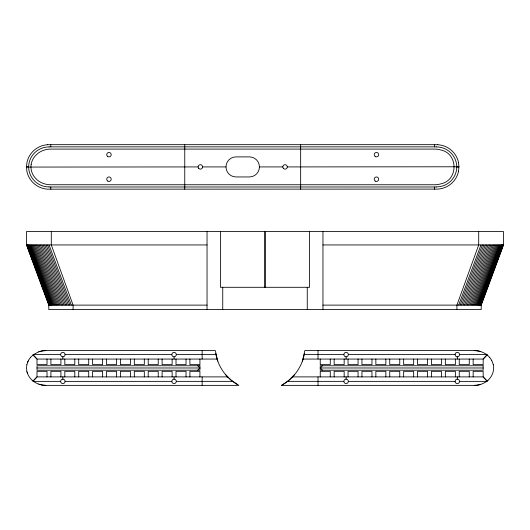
<?xml version="1.0" encoding="UTF-8"?>
<svg xmlns="http://www.w3.org/2000/svg" width="530" height="530" viewBox="0 0 530 530"><rect width="100%" height="100%" fill="white"/><g stroke="black" fill="none" stroke-linecap="round" stroke-linejoin="round"><path stroke-width="0.79" d="M202.149 385.37L202.149 376.896M318.02 350.595L318.02 359.062M458.549 171.289A22.472 22.472 0 0 1 437.833 189.104L47.587 189.17A22.472 22.472 0 0 1 26.871 171.289L26.5 166.778L26.931 162.571A22.472 22.472 0 0 1 47.587 144.736M458.49 162.571L458.92 166.778L458.49 171.276M38.471 351.92L33.105 354.888L37.001 359.062L37.001 364.64L47.018 364.64L47.018 359.062M473.151 359.062L473.151 364.64L483.168 364.64L483.168 359.062L487.07 354.908L483.168 359.062L303.034 359.062L304.81 350.595L474.284 350.595C480.048 350.588 485.884 352.973 489.66 357.399M26.878 364.567L26.5 367.979L26.871 371.371M26.871 364.587L28.501 360.267M302.398 361.089L303.577 357.346M38.465 351.92L42.108 350.926L45.891 350.595L215.359 350.595L217.134 359.062L37.001 359.062L33.099 354.908L34.086 354.186M458.688 305.121L480.975 244.94M460.126 305.121L482.413 244.94M461.59 305.121L483.883 244.94M463.048 305.121L485.334 244.94M464.485 305.121L486.772 244.94M465.897 305.121L488.183 244.94M467.274 305.121L489.568 244.94M468.619 305.121L490.912 244.94M469.925 305.121L492.211 244.94M471.177 305.121L493.463 244.94M472.376 305.121L494.669 244.94M473.515 305.121L495.808 244.94M474.595 305.121L496.888 244.94M475.609 305.121L497.895 244.94M476.543 305.121L498.836 244.94M477.404 305.121L499.697 244.94M478.186 305.121L500.479 244.94M478.882 305.121L501.175 244.94M479.491 305.121L501.784 244.94M480.014 305.121L502.308 244.94M480.445 305.121L502.738 244.94M480.783 305.121L503.069 244.94M481.028 305.121L503.321 244.94M481.207 305.121L503.5 244.94L503.5 231.564L26.5 231.564L26.5 244.94L48.793 305.121L48.793 309.58L481.207 309.58L481.207 305.121L322.956 305.121M27.527 362.394L27.977 361.327M28.501 360.294L30.508 357.372M30.508 357.399L33.105 354.888M285.909 382.574L289.029 380.182L294.581 374.63M291.917 377.526L292.507 376.896L483.168 376.896L487.07 381.05C491.999 377.261 494.715 370.682 493.291 364.567M197.697 370.212L199.923 367.979L197.697 365.753M322.472 370.212L320.246 367.979L322.472 365.753M282.603 384.687L281.284 385.37L474.284 385.37C479.252 385.356 484.287 383.627 487.984 380.255M486.083 381.772L487.07 381.05M285.915 382.574L282.596 384.687A45.023 45.023 0 0 0 304.425 353.51M26.5 167.069L198.127 166.923M287.293 166.923L458.92 166.778M47.587 144.677L437.833 144.677M49.058 146.863L436.362 146.863M202.586 166.923L225.992 166.923A10.03 10.03 0 0 1 236.022 156.893L249.398 156.893A10.03 10.03 0 0 1 259.428 166.923L282.834 166.923M49.058 186.984L436.362 186.984M26.5 244.94L207.044 244.94M322.956 244.94L503.5 244.94M48.793 305.121L207.044 305.121M60.632 354.577L33.556 354.577M65.091 354.577A2.226 2.226 0 0 0 61.745 352.649A2.226 2.226 0 0 0 61.745 356.511A2.226 2.226 0 0 0 65.091 354.577L171.839 354.603M455.078 354.577L348.329 354.603A2.226 2.226 0 0 1 344.99 356.531A2.226 2.226 0 0 1 344.99 352.669A2.226 2.226 0 0 1 348.329 354.603M459.536 354.577A2.226 2.226 0 0 0 456.191 352.649A2.226 2.226 0 0 0 456.191 356.511A2.226 2.226 0 0 0 459.536 354.577L486.613 354.577M176.298 354.603A2.226 2.226 0 0 1 172.952 356.531A2.226 2.226 0 0 1 172.952 352.669A2.226 2.226 0 0 1 176.298 354.603L215.982 354.61M304.187 354.61L343.877 354.603M37.001 367.979L199.923 367.979M320.246 367.979L483.168 367.979M33.556 381.388L60.632 381.381M65.091 381.381A2.226 2.226 0 0 0 61.745 379.453A2.226 2.226 0 0 0 61.745 383.309A2.226 2.226 0 0 0 65.091 381.381L171.839 381.361M176.298 381.361A2.226 2.226 0 0 0 172.952 379.427A2.226 2.226 0 0 0 172.952 383.289A2.226 2.226 0 0 0 176.298 381.361L232.67 381.355M287.498 381.355L343.877 381.361M348.329 381.361A2.226 2.226 0 0 1 344.99 383.289A2.226 2.226 0 0 1 344.99 379.427A2.226 2.226 0 0 1 348.329 381.361L455.078 381.381M459.536 381.381A2.226 2.226 0 0 1 456.191 383.309A2.226 2.226 0 0 1 456.191 379.453A2.226 2.226 0 0 1 459.536 381.381L486.613 381.388M38.465 384.045L42.108 385.032L45.891 385.37L238.884 385.37L231.14 380.182L225.588 374.63M456.694 166.923L458.92 167.069M26.5 166.778L28.726 166.923M38.471 384.045C32.847 381.998 28.163 377.247 26.878 371.351M486.083 354.186L487.063 354.888M34.086 381.772L32.184 380.255M487.063 381.057L483.168 376.896L483.168 371.325L473.151 371.325L473.151 376.896M228.251 377.526L227.661 376.896L37.001 376.896L33.099 381.05L37.001 376.896L37.001 371.325L47.018 371.325L47.018 376.896M489.66 357.372L491.668 360.294M491.668 360.267L493.298 364.587M49.025 244.94L71.311 305.121M47.587 244.94L69.874 305.121M46.117 244.94L68.41 305.121M44.666 244.94L66.952 305.121M43.228 244.94L65.515 305.121M41.817 244.94L64.103 305.121M40.432 244.94L62.726 305.121M39.087 244.94L61.381 305.121M37.789 244.94L60.076 305.121M36.537 244.94L58.823 305.121M35.331 244.94L57.624 305.121M34.192 244.94L56.485 305.121M33.112 244.94L55.405 305.121M32.105 244.94L54.391 305.121M31.164 244.94L53.457 305.121M30.303 244.94L52.596 305.121M29.521 244.94L51.814 305.121M28.825 244.94L51.118 305.121M28.216 244.94L50.509 305.121M27.692 244.94L49.986 305.121M27.262 244.94L49.555 305.121M26.931 244.94L49.217 305.121M26.679 244.94L48.972 305.121M27.162 372.458L27.534 373.551M216.591 357.346L217.77 361.089M318.02 385.37L318.02 376.896M202.149 350.595L202.149 359.062M478.709 231.564L478.709 244.94L456.926 305.121L456.926 309.58M469.262 359.062L469.262 364.64L459.252 364.64L459.252 359.062M469.262 376.896L469.262 371.325L459.252 371.325L459.252 376.896M457.31 356.809L457.31 359.062M457.31 376.896L457.31 379.155M455.363 359.062L455.363 364.64L445.352 364.64L445.352 359.062M455.363 376.896L455.363 371.325L445.352 371.325L445.352 376.896M441.464 359.062L441.464 364.64L431.453 364.64L431.453 359.062M441.464 376.896L441.464 371.325L431.453 371.325L431.453 376.896M434.633 144.63L434.633 146.863M434.633 186.984L434.633 189.217M427.564 359.062L427.564 364.64L417.547 364.64L417.547 359.062M427.564 376.896L427.564 371.325L417.547 371.325L417.547 376.896M413.665 359.062L413.665 364.64L403.648 364.64L403.648 359.062M413.665 376.896L413.665 371.325L403.648 371.325L403.648 376.896M399.759 359.062L399.759 364.64L389.749 364.64L389.749 359.062M399.759 376.896L399.759 371.325L389.749 371.325L389.749 376.896M385.86 359.062L385.86 364.64L375.85 364.64L375.85 359.062M385.86 376.896L385.86 371.325L375.85 371.325L375.85 376.896M371.961 359.062L371.961 364.64L361.95 364.64L361.95 359.062M371.961 376.896L371.961 371.325L361.95 371.325L361.95 376.896M358.061 359.062L358.061 364.64L348.044 364.64L348.044 359.062M358.061 376.896L358.061 371.325L348.044 371.325L348.044 376.896M346.103 356.829L346.103 359.062M346.103 376.896L346.103 379.129M344.162 359.062L344.162 364.64L334.145 364.64L334.145 359.062M344.162 376.896L344.162 371.325L334.145 371.325L334.145 376.896M330.256 359.062L330.256 364.64L320.246 364.64L320.246 359.062M330.256 376.896L330.256 371.325L320.246 371.325L320.246 376.896M322.956 231.564L322.956 309.58M309.58 231.564L309.58 287.293L220.42 287.293L220.42 231.564M307.254 287.293L307.254 309.58M300.662 144.63L300.662 189.217M265.099 231.564L265.099 287.293M264.901 231.564L264.901 287.293M222.746 287.293L222.746 309.58M207.044 231.564L207.044 309.58M199.923 359.062L199.923 364.64L189.912 364.64L189.912 359.062M199.923 376.896L199.923 371.325L189.912 371.325L189.912 376.896M186.023 359.062L186.023 364.64L176.006 364.64L176.006 359.062M186.023 376.896L186.023 371.325L176.006 371.325L176.006 376.896M184.758 144.63L184.758 189.217M174.065 356.829L174.065 359.062M174.065 376.896L174.065 379.129M172.124 359.062L172.124 364.64L162.107 364.64L162.107 359.062M172.124 376.896L172.124 371.325L162.107 371.325L162.107 376.896M158.218 359.062L158.218 364.64L148.208 364.64L148.208 359.062M158.218 376.896L158.218 371.325L148.208 371.325L148.208 376.896M144.319 359.062L144.319 364.64L134.309 364.64L134.309 359.062M144.319 376.896L144.319 371.325L134.309 371.325L134.309 376.896M130.42 359.062L130.42 364.64L120.409 364.64L120.409 359.062M130.42 376.896L130.42 371.325L120.409 371.325L120.409 376.896M116.52 359.062L116.52 364.64L106.503 364.64L106.503 359.062M116.52 376.896L116.52 371.325L106.503 371.325L106.503 376.896M102.621 359.062L102.621 364.64L92.604 364.64L92.604 359.062M102.621 376.896L102.621 371.325L92.604 371.325L92.604 376.896M88.715 359.062L88.715 364.64L78.705 364.64L78.705 359.062M88.715 376.896L88.715 371.325L78.705 371.325L78.705 376.896M74.816 359.062L74.816 364.64L64.806 364.64L64.806 359.062M74.816 376.896L74.816 371.325L64.806 371.325L64.806 376.896M73.074 309.58L73.074 305.121L51.291 244.94L51.291 231.564M62.858 356.809L62.858 359.062M62.858 376.896L62.858 379.155M60.917 359.062L60.917 364.64L50.907 364.64L50.907 359.062M60.917 376.896L60.917 371.325L50.907 371.325L50.907 376.896M50.787 144.63L50.787 146.863M50.787 186.984L50.787 189.217M49.058 146.949A20.22 20.22 0 0 0 28.627 166.923A20.22 20.22 0 0 0 49.058 186.898M436.362 146.949A20.22 20.22 0 0 1 456.794 166.923A20.22 20.22 0 0 1 436.362 186.898M437.833 144.736A22.472 22.472 0 0 1 458.549 162.558M259.428 166.923A10.03 10.03 0 0 1 249.398 176.954L236.022 176.954A10.03 10.03 0 0 1 225.992 166.923M474.277 350.595A21.425 21.425 0 0 1 480.511 351.516M480.511 384.449A21.425 21.425 0 0 1 474.277 385.363M237.566 384.687A45.023 45.023 0 0 1 215.736 353.51M39.657 351.516A21.425 21.425 0 0 1 45.891 350.595M45.891 385.363A21.425 21.425 0 0 1 39.657 384.449M31.124 164.598C29.713 173.27 36.239 181.545 44.414 183.811A21.856 21.856 0 0 0 50.787 184.751L434.633 184.758A21.856 21.856 0 0 0 441.006 183.811C458.351 180.233 458.351 153.614 441.006 150.036A21.856 21.856 0 0 0 434.633 149.096L50.787 149.089A21.856 21.856 0 0 0 44.414 150.036C37.782 151.977 32.098 157.622 31.124 164.598M199.923 365.753L37.001 365.753L37.001 370.212L199.923 370.212L199.923 365.753M483.168 365.753L320.246 365.753L320.246 370.212L483.168 370.212L483.168 365.753M107.855 181.114A2.226 2.226 0 0 0 111.201 179.18A2.226 2.226 0 0 0 107.855 177.252A2.226 2.226 0 0 0 107.855 181.114M107.391 156.237A2.226 2.226 0 0 0 111.121 155.244A2.226 2.226 0 0 0 108.392 152.507A2.226 2.226 0 0 0 107.391 156.237M375.339 181.114A2.226 2.226 0 0 0 378.678 179.18A2.226 2.226 0 0 0 375.339 177.252A2.226 2.226 0 0 0 375.339 181.114M375.339 156.595A2.226 2.226 0 0 0 378.678 154.661A2.226 2.226 0 0 0 375.339 152.733A2.226 2.226 0 0 0 375.339 156.595M283.484 168.5A2.226 2.226 0 0 0 287.214 167.5A2.226 2.226 0 0 0 284.484 164.77A2.226 2.226 0 0 0 283.484 168.5M198.783 168.5A2.226 2.226 0 0 0 202.513 167.5A2.226 2.226 0 0 0 199.784 164.77A2.226 2.226 0 0 0 198.783 168.5"/></g></svg>
